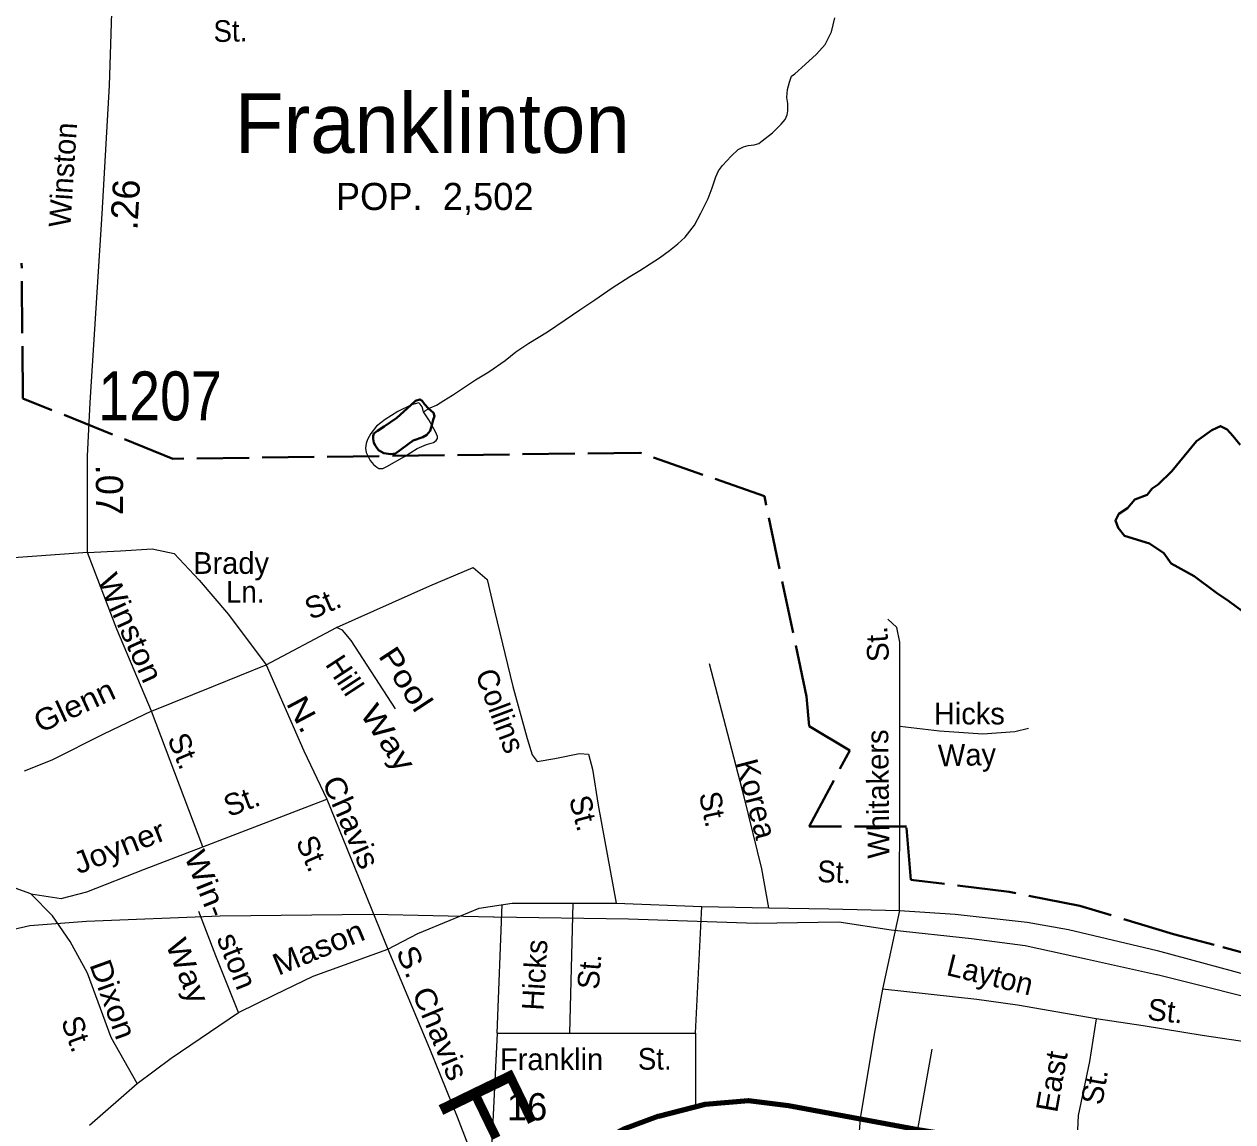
# Model space of a CAD drawing. Extents: x 649378 to 698944, y 229673 to 279958.
# Drawn here: x 658800 to 659913, y 261281 to 262291 of the extents above; entities that cross this region are included whole.
import ezdxf
from ezdxf.enums import TextEntityAlignment as Align

# ---------------------------------------------------------------- set-up
doc = ezdxf.new("R2010")
doc.units = 0
doc.header["$LTSCALE"] = 8
doc.linetypes.add('LONG_DASHED', pattern=[7.5, 6, -1.5])
for name, color, linetype, lineweight in [('10', 7, 'Continuous', 40), ('11', 7, 'Continuous', 40), ('17', 7, 'Continuous', 40), ('22', 7, 'Continuous', 40), ('29', 7, 'Continuous', 120), ('32', 7, 'Continuous', 25), ('35', 7, 'Continuous', 13), ('44', 7, 'Continuous', 13), ('48', 7, 'LONG_DASHED', 40), ('49', 7, 'LONG_DASHED', 40), ('62', 7, 'Continuous', 13)]:
    doc.layers.add(name, color=color, linetype=linetype, lineweight=lineweight)
doc.layers.add('8', color=7, linetype='Continuous')
doc.layers.add('9', color=7, linetype='Continuous')

msp = doc.modelspace()

# ---------------------------------------------------------------- linework, layer by layer
at = {"layer": '11'}
msp.add_lwpolyline([(659143.208, 261929.015), (659131.754, 261920.927), (659125.507, 261917.115), (659122.155, 261914.676), (659121.394, 261912.541), (659121.394, 261909.644), (659122.155, 261905.833), (659123.568, 261903.249), (659126.422, 261899.278), (659131.297, 261896.381), (659137.849, 261895.466), (659142.115, 261896.228), (659158.265, 261908.053), (659167.407, 261911.169), (659170.912, 261913.456), (659174.112, 261916.963), (659175.505, 261922.246), (659176.854, 261927.177), (659177.921, 261930.531), (659177.159, 261933.733), (659172.588, 261937.544), (659168.779, 261941.508), (659166.646, 261944.71), (659164.36, 261945.93), (659160.551, 261944.557), (659156.302, 261940.588)], close=True, dxfattribs=at)
msp.add_lwpolyline([(659922.56, 261750.679), (659909.568, 261760.259), (659898.285, 261767.785), (659877.77, 261783.181), (659856.499, 261794.795), (659849.733, 261804.392), (659836.741, 261813.287), (659813.491, 261820.472), (659807.678, 261827.656), (659805.285, 261834.499), (659808.362, 261840.657), (659816.226, 261845.789), (659823.064, 261853.658), (659834.347, 261858.105), (659839.134, 261863.921), (659844.605, 261867.685), (659857.264, 261879.779), (659879.822, 261907.371), (659894.182, 261917.634), (659902.046, 261921.398), (659908.2, 261918.318), (659913.329, 261912.503), (659920.167, 261904.291)], dxfattribs=at)
at = {"layer": '29'}
msp.add_lwpolyline([(659228.364, 261208.997), (659351.99, 261273.943), (659384.351, 261285.886), (659427.291, 261296.948), (659467.254, 261300.352), (659504.242, 261295.672), (659623.295, 261273.556), (659688.541, 261263.121), (659769.117, 261246.75), (659833.09, 261240.995), (660018.028, 261236.314), (660210.193, 261234.612), (660265.461, 261226.953), (660343.504, 261202.024), (660435.904, 261180.065), (660597.498, 261132.064), (660712.919, 261101.842), (660853.86, 261061.856), (660989.694, 261017.39), (661059.417, 260981.648), (661087.052, 260965.904), (661091.605, 260961.741)], dxfattribs=at)
at = {"layer": '32'}
msp.add_lwpolyline([(658858.539, 261805.065), (658858.326, 261893.781), (658860.877, 261943.139), (658871.93, 262116.849), (658878.733, 262235.138), (658881.708, 262330.875)], dxfattribs=at)
at = {"layer": '35'}
for p, q in [((658964.598, 261533.907), (658917.408, 261659.005)), ((659235.602, 261362.452), (659240.333, 261480.787)), ((659302.737, 261362.452), (659305.785, 261482.155)), ((659418.396, 261362.452), (659424.262, 261479.012)), ((659606.336, 261475.328), (659590.804, 261402.893)), ((659235.602, 261362.452), (659228.364, 261208.997)), ((659418.396, 261362.452), (659418.396, 261296.191)), ((659623.295, 261273.556), (659636.474, 261347.594)), ((658860.387, 261277.837), (658904.177, 261316.133))]:
    msp.add_line(p, q, dxfattribs=at)
for points in [[(658858.539, 261805.065), (658888.924, 261806.654), (658917.833, 261808.356), (658938.24, 261804.101), (658961.197, 261779.422), (658988.406, 261747.935), (659022.842, 261701.555)], [(658917.408, 261659.005), (658885.523, 261734.318), (658858.539, 261805.065), (658751.998, 261797.456)], [(659022.842, 261701.555), (659087.889, 261736.02), (659173.767, 261774.316), (659213.73, 261791.336), (659226.484, 261780.273), (659233.286, 261751.339), (659250.292, 261681.556), (659263.259, 261633.687), (659267.935, 261618.795), (659272.612, 261612.412), (659288.767, 261615.391), (659311.725, 261620.071), (659319.802, 261619.22), (659323.628, 261605.604), (659328.73, 261572.415), (659345.301, 261481.986)], [(659606.336, 261475.328), (659606.549, 261584.044), (659606.534, 261722.446), (659603.983, 261736.062), (659595.48, 261743.721)], [(659142.149, 261661.136), (659101.354, 261724.038), (659093.329, 261733.406), (659087.889, 261736.02)], [(658917.408, 261659.005), (658974.377, 261681.982), (659022.842, 261701.555)], [(659022.842, 261701.555), (659057.704, 261622.411), (659078.748, 261577.946)], [(659486.022, 261477.731), (659479.432, 261513.686), (659463.277, 261580.064), (659431.392, 261702.333)], [(658917.408, 261659.005), (658873.194, 261637.73), (658825.578, 261613.902), (658800.07, 261603.69)], [(659725.313, 261643.068), (659712.606, 261639.723), (659683.181, 261637.715), (659643.055, 261640.392), (659606.542, 261644.847)], [(658806.058, 261490.635), (658834.025, 261486.546), (658857.832, 261492.503), (658910.975, 261513.352), (658964.598, 261533.907), (659078.748, 261577.946)], [(659078.748, 261577.946), (659108.295, 261505.399), (659135.114, 261439.698)], [(658806.058, 261490.635), (658717.204, 261522.973), (658658.751, 261550.463)], [(658904.177, 261316.133), (658880.156, 261358.47), (658858.474, 261417.615), (658842.407, 261446.718), (658826.251, 261470.546), (658806.058, 261490.635)], [(658997.495, 261381.447), (658976.537, 261433.741), (658960.807, 261474.466)], [(659135.114, 261439.698), (659162.704, 261454.115), (659192.464, 261466.455), (659219.247, 261477.518), (659249.432, 261482.198), (659295.772, 261482.198), (659345.301, 261481.986)], [(659345.301, 261481.986), (659424.377, 261479.007), (659486.022, 261477.731)], [(659486.022, 261477.731), (659541.29, 261477.03), (659606.336, 261475.328)], [(659606.336, 261475.328), (659657.731, 261471.84), (659724.052, 261464.607), (659761.89, 261457.799), (659843.711, 261438.387), (659943.419, 261411.642)], [(658997.495, 261381.447), (659031.38, 261397.998), (659066.242, 261415.019), (659135.114, 261439.698)], [(659135.114, 261439.698), (659173.341, 261348.388), (659198.85, 261285.414), (659228.364, 261208.997)], [(659590.804, 261402.893), (659582.939, 261361.407), (659570.184, 261283.965)], [(659787.611, 261375.464), (659714.912, 261388.229), (659677.5, 261393.335), (659590.804, 261402.893)], [(658904.177, 261316.133), (658935.424, 261339.323), (658997.495, 261381.447)], [(659787.611, 261375.464), (659781.234, 261336.318), (659771.03, 261286.534), (659769.117, 261246.75)], [(659937.042, 261352.497), (659885.175, 261360.156), (659830.757, 261369.092), (659787.611, 261375.464)], [(659235.602, 261362.452), (659302.737, 261362.452), (659418.396, 261362.452)], [(659570.184, 261283.965), (659568.059, 261255.882), (659564.87, 261240.352), (659558.068, 261233.118)]]:
    msp.add_lwpolyline(points, dxfattribs=at)
at = {"layer": '44'}
msp.add_lwpolyline([(658675.768, 261378.442), (658691.565, 261396.585), (658697.09, 261404.334), (658708.44, 261416.717), (658726.522, 261430.425), (658738.002, 261437.319), (658755.495, 261446.101), (658779.77, 261455.657), (658805.249, 261461.531), (658857.568, 261465.387), (658980.619, 261470.403), (659121.338, 261472.005), (659232.287, 261469.529), (659232.897, 261469.517), (659356.663, 261467.812), (659474.341, 261463.552), (659550.5, 261464.782), (659598.751, 261457.628), (659672.586, 261449.641), (659722.069, 261443.132), (659779.535, 261430.606), (659843.122, 261416.369), (659843.733, 261416.418), (659962.468, 261386.595)], dxfattribs=at)
at = {"layer": '48'}
for points in [[(659560.452, 261622.605), (659523.043, 261645.037), (659520.549, 261672.455), (659481.898, 261856.934), (659367.178, 261896.814), (658937.011, 261891.316), (658798.937, 261946.88), (658797.716, 262071.443)], [(660074.855, 261394.623), (659988.213, 261417.485), (659950.387, 261429.024), (659896.23, 261443.595), (659858.806, 261453.676), (659772.444, 261479.6), (659707.255, 261492.407), (659616.701, 261503.652), (659612.824, 261552.815), (659523.043, 261552.815), (659560.452, 261622.605)]]:
    msp.add_lwpolyline(points, dxfattribs=at)
at = {"layer": '49'}
for points in [[(659560.452, 261622.605), (659523.043, 261645.037), (659520.549, 261672.455), (659481.898, 261856.934), (659367.178, 261896.814), (658937.011, 261891.316), (658798.937, 261946.88), (658797.716, 262071.443)], [(660074.855, 261394.623), (659988.213, 261417.485), (659950.387, 261429.024), (659896.23, 261443.595), (659858.806, 261453.676), (659772.444, 261479.6), (659707.255, 261492.407), (659616.701, 261503.652), (659612.824, 261552.815), (659523.043, 261552.815), (659560.452, 261622.605)]]:
    msp.add_lwpolyline(points, dxfattribs=at)
at = {"layer": '62'}
msp.add_lwpolyline([(659167.938, 261934.406), (659169.75, 261935.625), (659173.938, 261938.094), (659180, 261940.562), (659186.75, 261944.86), (659194.688, 261949.797), (659205.562, 261957.172), (659215.812, 261963.938), (659228.062, 261971.312), (659243.188, 261981.75), (659252.875, 261989.735), (659265.062, 261997.735), (659282.062, 262008.188), (659298.438, 262019.235), (659311.75, 262028.453), (659325.812, 262037.672), (659341.562, 262048.719), (659357.938, 262059.188), (659367.125, 262064.735), (659376.75, 262070.875), (659385.312, 262076.406), (659394.375, 262083.172), (659402.312, 262089.297), (659408.938, 262095.438), (659417.375, 262106.453), (659423.438, 262117.453), (659430.062, 262130.891), (659433.688, 262140.656), (659437.25, 262151.031), (659439.688, 262156.562), (659443.312, 262161.438), (659451.25, 262170.031), (659457.875, 262176.156), (659462.75, 262178.625), (659467, 262179.875), (659472.5, 262180.5), (659476.75, 262181.75), (659479.75, 262184.188), (659489.5, 262191.562), (659497.312, 262199.531), (659501, 262203.812), (659502.812, 262208.094), (659503.375, 262211.75), (659503.375, 262218.469), (659502.688, 262223.938), (659503.25, 262231.281), (659505, 262237.969), (659506.875, 262243.469), (659509.875, 262245.906), (659519.562, 262254.5), (659529.875, 262263.719), (659537.812, 262272.906), (659543.812, 262284.5), (659546.75, 262297.344)], dxfattribs=at)
msp.add_lwpolyline([(659167.938, 261934.406), (659166.625, 261939.266), (659164.812, 261941.703), (659163.562, 261942.922), (659156.875, 261941.047), (659144.125, 261934.875), (659132.562, 261927.5), (659124.688, 261921.36), (659119.25, 261914.625), (659116.25, 261909.125), (659115, 261905.469), (659114.438, 261901.203), (659115.125, 261896.938), (659116.312, 261894.5), (659118.75, 261889.641), (659121.812, 261886), (659124.938, 261883.578), (659126.75, 261882.36), (659130.438, 261882.391), (659134.062, 261884.25), (659150.438, 261893.469), (659161.938, 261900.86), (659170.5, 261904.547), (659177.188, 261906.422), (659179.625, 261908.266), (659180.875, 261910.094), (659180.812, 261911.922), (659178.938, 261916.172), (659172.812, 261927.11)], close=True, dxfattribs=at)

# ---------------------------------------------------------------- texts
at = {"layer": '10'}
msp.add_text('Brady', height=20, dxfattribs=at).set_placement((658990.653, 261785.323), align=Align.CENTER)
for s, rotation, width, p in [('Winston', 294.279, 1.1, (658888.599, 261731.493)), ('Pool', 303.242, 1.2, (659143.221, 261682.918)), ('Glenn', 24.747, 1.1, (658850.399, 261654.884)), ('N.', 297.949, 1.25, (659048.731, 261651.454)), ('Way', 303.242, 1.25, (659126.827, 261629.005)), ('Korea', 284.611, 1.05, (659464.99, 261575.574)), ('Chavis', 293.674, 1.1, (659092.127, 261552.72)), ('Joyner', 21.567, 1.1, (658891.143, 261524.758)), ('Win-', 291.781, 1.15, (658958.868, 261496.382)), ('St.', 357.671, 0.95, (659545.83, 261500.977)), ('Way', 291.781, 1.15, (658941.403, 261416.057)), ('ston', 291.781, 1.05, (658986.887, 261425.204)), ('Mason', 22.599, 1.1, (659074.927, 261432.056)), ('S.', 292.666, 1.15, (659147.795, 261424.366)), ('Dixon', 289.758, 1.1, (658872.646, 261390.206)), ('Chavis', 292.666, 1.1, (659174.343, 261358.298)), ('St.', 0.285, 0.95, (659380.955, 261328.784)), ('East', 79.939, 1.05, (659756.408, 261316.103))]:
    msp.add_text(s, height=20, rotation=rotation, dxfattribs=dict(at, width=width)).set_placement(p, align=Align.CENTER)
at = {"layer": '10', "width": 0.95}
msp.add_text('Ln.', height=20, dxfattribs=at).set_placement((659003.684, 261758.889), align=Align.CENTER)
at = {"layer": '10'}
for s, rotation, p in [('St.', 23.142, (659078.965, 261749.076)), ('St.', 93.51, (659595.898, 261721.216)), ('Hill', 303.242, (659086.931, 261686.482)), ('Collins', 290.557, (659229.33, 261655.814)), ('Hicks', 0.087, (659670.699, 261646.662)), ('Whitakers', 90.612, (659596.521, 261582.682)), ('St.', 292.768, (658937.91, 261618.502)), ('Way', 1.332, (659668.759, 261608.683)), ('St.', 20.618, (659003.832, 261566.969)), ('St.', 284.922, (659305.888, 261562.515)), ('St.', 281.949, (659424.834, 261566.62)), ('St.', 293.674, (659056.416, 261523.99)), ('Hicks', 86.612, (659280.296, 261415.442)), ('St.', 85.575, (659330.583, 261418.399)), ('Layton', 346.189, (659687.487, 261406.542)), ('St.', 353.995, (659850.314, 261372.983)), ('St.', 289.758, (658839.218, 261358.436)), ('Franklin', 359.984, (659285.89, 261328.366)), ('St.', 79.939, (659795.769, 261311.565))]:
    msp.add_text(s, height=20, rotation=rotation, dxfattribs=at).set_placement(p, align=Align.CENTER)
at = {"layer": '11', "width": 0.95}
msp.add_text('St.', height=20, rotation=1.089, dxfattribs=at).set_placement((658990.17, 262275.316), align=Align.CENTER)
at = {"layer": '11'}
msp.add_text('Winston', height=20, rotation=86.29, dxfattribs=at).set_placement((658845.721, 262152.104), align=Align.CENTER)
at = {"layer": '17'}
for s, rotation, p in [('.26', 86.709, (658905.608, 262124.65)), ('.07', 270.137, (658866.111, 261862.632))]:
    msp.add_text(s, height=25, rotation=rotation, dxfattribs=at).set_placement(p, align=Align.CENTER)
at = {"layer": '22', "width": 1.05}
msp.add_text('F', height=75, rotation=295.885, dxfattribs=at).set_placement((659192.101, 261274.895), align=Align.CENTER)
at = {"layer": '22'}
msp.add_text('16', height=25, dxfattribs=at).set_placement((659263.299, 261282.166), align=Align.CENTER)
at = {"layer": '8', "width": 0.85}
msp.add_text('1207', height=45, dxfattribs=at).set_placement((658925.189, 261926.69), align=Align.CENTER)
at = {"layer": '9'}
for s, height, p in [('Franklinton', 55, (659175.992, 262172.898)), ('POP.  2,502', 25, (659178.229, 262120.351))]:
    msp.add_text(s, height=height, dxfattribs=at).set_placement(p, align=Align.CENTER)

doc.saveas('drawing.dxf')
